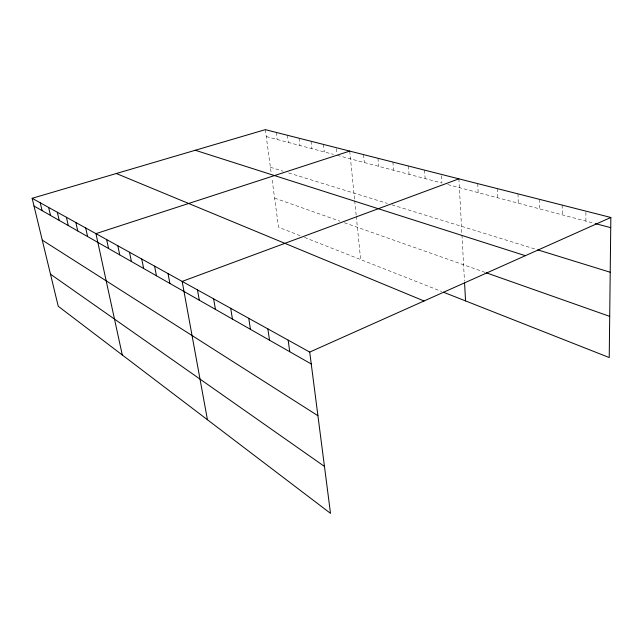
<?xml version="1.0" encoding="UTF-8"?>
<svg xmlns="http://www.w3.org/2000/svg" width="643" height="643" viewBox="0 0 643 643"><rect width="100%" height="100%" fill="white"/><g stroke="black" fill="none" stroke-linecap="round" stroke-linejoin="round"><path stroke-width="0.48" stroke-dasharray="3.21 2.41" d="M585.91 221.096L585.91 211.137M266.258 136.597L333.5 154.376M337.173 155.349L441.918 183.038L441.379 174.398M447.737 184.573L594.502 223.37M270.414 167.293L283.049 171.191M288.611 172.911L387.335 203.405M391.941 204.828L535.788 249.251M274.593 198.092L339.825 221.112M344.335 222.703L485.417 272.503M300.12 235.708L278.54 227.204L271.86 177.95M304.469 237.428L441.661 291.504M265.31 129.645L271.209 173.104M276.177 132.402L277.109 139.467M287.413 135.263L288.321 142.433M299.027 138.213L299.911 145.495M311.043 141.267L311.903 148.67M323.477 144.426L324.321 151.949M336.466 148.662L336.972 153.436M349.72 151.097L354.623 199.796M354.719 200.753L356.19 215.325M356.286 216.329L360.643 259.563M363.576 154.617L364.324 162.526M377.955 158.274L378.671 166.312M392.889 162.076L393.564 170.25M408.418 166.023L409.052 174.349M424.565 170.122L425.152 178.601M458.901 178.85L461.907 234.068M461.963 235.041L464.471 281.087M477.733 183.641L478.151 192.611M497.417 188.64L497.762 197.795M518.009 193.873L518.274 203.22M539.573 199.354L539.758 208.903M562.183 205.101L562.279 214.85"/><path stroke-width="0.96" d="M32.15 198.301L309.717 352.083L330.51 513.355L58.24 306.269L32.15 198.301L265.31 129.645L610.85 217.471L609.226 357.548L443.453 292.203M309.717 352.083L610.85 217.471M458.901 178.85L182.162 281.409L207.432 419.742M349.72 151.097L95.944 233.642L122.283 354.976M595.458 223.619L610.729 227.662M537.709 249.846L610.215 272.246M195.263 150.269L525.355 255.689M486.325 272.825L609.709 316.372M116.311 173.514L424.034 300.988M34.023 206.041L311.252 363.978M42.253 240.12L317.923 415.716M50.484 274.183L324.466 466.44M40.228 202.778L42.108 210.647M48.619 207.424L50.5 215.429M57.34 212.254L59.228 220.396M66.406 217.278L68.303 225.572M75.85 222.51L77.747 230.95M85.688 227.96L87.585 236.552M106.642 239.574L108.546 248.495M117.83 245.771L119.727 254.861M129.516 252.249L131.413 261.524M141.757 259.025L143.638 268.493M154.585 266.13L156.45 275.791M168.032 273.588L169.889 283.442M197.481 289.897L199.298 300.193M213.637 298.85L215.421 309.379M230.692 308.302L232.444 319.081M248.745 318.301L250.448 329.337M267.858 328.894L269.521 340.203M288.152 340.131L289.752 351.729M464.576 283.008L465.556 300.916"/></g></svg>
